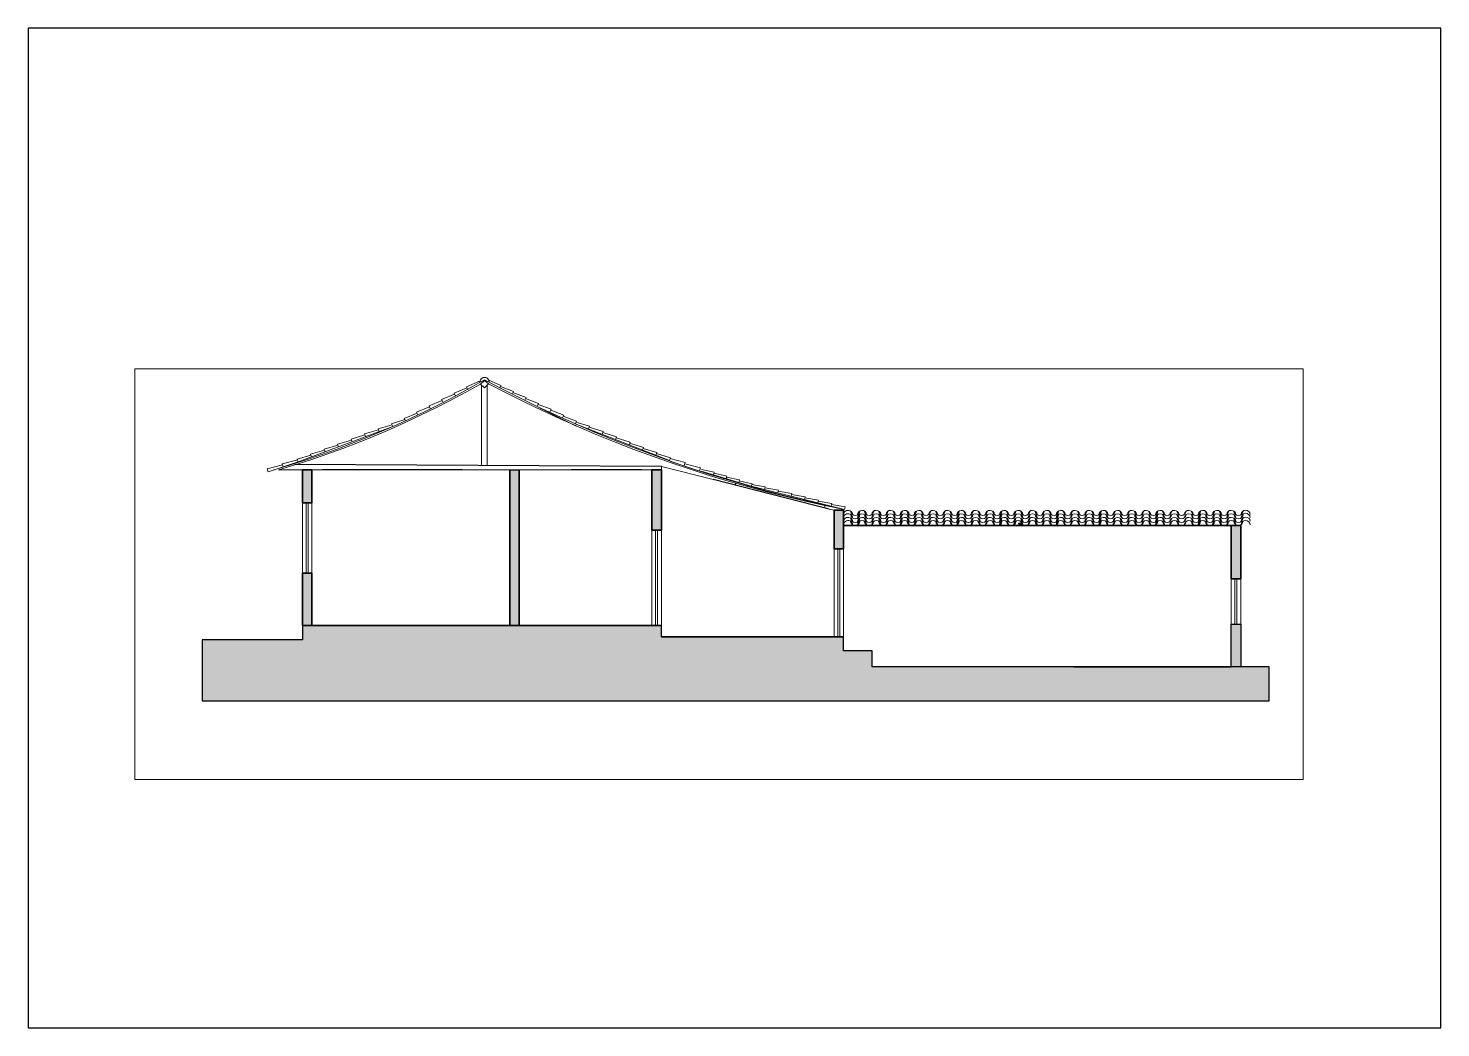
# Paper-space layout 'Layout1' of a CAD drawing. Header units: millimetres. Extents: x 21 to 318, y 103 to 313.
# The model-space entities are those that its viewports show. They can reach past a viewport. Long polylines and large blocks are cut down to what shows.
import ezdxf

# ---------------------------------------------------------------- set-up
doc = ezdxf.new("R2010")
doc.units = ezdxf.units.MM
for name, color, linetype, lineweight in [('A-ALV-___-___-EXI', 250, 'Continuous', 35), ('A-BAS-___-___-EXI', 250, 'Continuous', 25), ('A-COB-___-___-EXI', 250, 'Continuous', 25), ('A-JAN-___-___-EXI', 250, 'Continuous', 25), ('A-POR-___-___-EXI', 250, 'Continuous', 25)]:
    doc.layers.add(name, color=color, linetype=linetype, lineweight=lineweight)

# ---------------------------------------------------------------- blocks, each defined once
blk = doc.blocks.new('A4 HORIZONTAL - A4-22915808-Não nomeada')
at = {"layer": 'A-BAS-___-___-EXI'}
for p, q in [((317.79, 313), (20.79, 313)), ((20.79, 313), (20.79, 103)), ((317.79, 103), (317.79, 313)), ((20.79, 103), (317.79, 103))]:
    blk.add_line(p, q, dxfattribs=at)

msp = doc.modelspace()

# ---------------------------------------------------------------- hatches: boundary and pattern name
at = {"layer": 'A-ALV-___-___-EXI'}
h = msp.add_hatch(color=11, dxfattribs=at)
h.paths.add_polyline_path([(-61576, -4311), (-61576, -3411), (-61776, -3411), (-61776, -4311)])
h.paths.add_polyline_path([(-81306, -3441), (-81106, -3441), (-81106, -2341), (-81306, -2341)])
h.paths.add_polyline_path([(-76746, -3441), (-76746, -171), (-76946, -171), (-76946, -3441)])
h.paths.add_polyline_path([(-61776, -2461), (-61576, -2461), (-61576, -1341), (-61776, -1341)])
h.paths.add_polyline_path([(-69926, -1831), (-69926, -1020), (-70126, -1020), (-70126, -1831)])
h.paths.add_polyline_path([(-73956, -1441), (-73756, -1441), (-73756, -171), (-73956, -171)])
h.paths.add_polyline_path([(-81106, -861), (-81106, -171), (-81306, -171), (-81306, -861)])
at = {"layer": 'A-BAS-___-___-EXI', "true_color": 0xcb9898}
msp.add_hatch(color=253, dxfattribs=at).paths.add_polyline_path([(-83411, -5022), (-60976, -5022), (-60976, -4311), (-69326, -4311), (-69326, -3971), (-69926, -3971), (-69926, -3680), (-73756, -3680), (-73756, -3441), (-81306, -3441), (-81306, -3741), (-83411, -3741)])

# ---------------------------------------------------------------- linework, layer by layer
at = {"layer": 'A-ALV-___-___-EXI'}
for p, q in [((-76946, -3441), (-76946, -171)), ((-76746, -171), (-76746, -3441)), ((-81306, -3441), (-81306, -2341)), ((-81306, -2341), (-81106, -2341)), ((-81106, -2341), (-81106, -3441)), ((-81106, -3441), (-81306, -3441)), ((-76746, -3441), (-76946, -3441))]:
    msp.add_line(p, q, dxfattribs=at)
for points in [[(-81106, -861), (-81106, -171), (-81306, -171), (-81306, -861)], [(-73756, -1441), (-73756, -171), (-73956, -171), (-73956, -1441)], [(-69926, -1831), (-69926, -1020), (-70126, -1020), (-70126, -1831)]]:
    msp.add_lwpolyline(points, close=True, dxfattribs=at)
msp.add_lwpolyline([(-61776, -1341), (-61576, -1341), (-61576, -2461), (-61776, -2461), (-61776, -1341), (-69926, -1341)], dxfattribs=at)
at = {"layer": 'A-BAS-___-___-EXI'}
for p, q in [((-73756, -3441), (-81306, -3441)), ((-81306, -3441), (-81306, -3741)), ((-81106, -3441), (-80881, -3441)), ((-80881, -3441), (-77938, -3441)), ((-77938, -3441), (-76946, -3441)), ((-76746, -3441), (-75654, -3441)), ((-75654, -3441), (-74169, -3441)), ((-74169, -3441), (-73756, -3441)), ((-82196, -3741), (-83411, -3741)), ((-83411, -3741), (-83411, -5022)), ((-81356, -3741), (-82196, -3741)), ((-81306, -3741), (-81356, -3741)), ((-66400, -4311), (-69326, -4311)), ((-60976, -4311), (-61576, -4311)), ((-60976, -5022), (-60976, -4311)), ((-83411, -5022), (-60976, -5022))]:
    msp.add_line(p, q, dxfattribs=at)
for points in [[(-73756, -3680), (-72666, -3680), (-70226, -3680), (-69926, -3680), (-73756, -3680), (-73756, -3441)], [(-65083, -4311), (-61776, -4311), (-61776, -3411), (-61576, -3411), (-61576, -4311), (-61776, -4311), (-69326, -4311), (-69326, -3971), (-69926, -3971), (-69926, -3680)]]:
    msp.add_lwpolyline(points, dxfattribs=at)
at = {"layer": 'A-COB-___-___-EXI', "color": 18, "lineweight": 9}
for p, q in [((-77536, -79), (-77536, 1610)), ((-77417, -79), (-77417, 1609)), ((-77123, 1536), (-75547, 748)), ((-73556, 2), (-72926, -204)), ((-81406, -171), (-81535, -171)), ((-81106, -171), (-80881, -171)), ((-81006, -171), (-80881, -171)), ((-77938, -171), (-76946, -171)), ((-76746, -171), (-75654, -171)), ((-74169, -171), (-73956, -171)), ((-73756, -101), (-72666, -377)), ((-72199, -461), (-72199, -495)), ((-70318, -920), (-70318, -971)), ((-70226, -995), (-70126, -1020)), ((-69926, -998), (-69926, -1020)), ((-61776, -1341), (-69926, -1341)), ((-65951, -1341), (-66296, -1341)), ((-66196, -1241), (-66196, -1344))]:
    msp.add_line(p, q, dxfattribs=at)
at = {"layer": 'A-COB-___-___-EXI'}
for p, q in [((-73756, -101), (-81468, -61)), ((-77938, -171), (-80881, -171)), ((-76946, -171), (-76746, -171)), ((-74169, -171), (-75654, -171)), ((-70226, -995), (-72666, -377))]:
    msp.add_line(p, q, dxfattribs=at)
at = {"layer": 'A-COB-___-___-EXI', "color": 18, "lineweight": 9, "flags": 128}
for points in [[(-81906, -171), (-81576, -72), (-81247, 32), (-80920, 144), (-80597, 259), (-80273, 382), (-79952, 509), (-79635, 640), (-79319, 778), (-79004, 923), (-78693, 1071), (-78385, 1226), (-78079, 1385), (-77776, 1550), (-77476, 1720), (-77100, 1523), (-76720, 1332), (-76338, 1148), (-75952, 969), (-75565, 796), (-75174, 629), (-74782, 467), (-74387, 312), (-73988, 163), (-73588, 18), (-73187, -120), (-72783, -252), (-72379, -377), (-71971, -496), (-71561, -611), (-71150, -717), (-70737, -818), (-70325, -914), (-69909, -1003), (-69894, -947), (-70180, -898)], [(-77560, 1632), (-77871, 1459), (-78184, 1293), (-78501, 1131), (-78820, 975), (-79142, 824), (-79468, 680), (-79795, 540), (-80125, 407), (-80457, 280), (-80792, 158), (-81128, 42), (-81466, -68), (-81808, -171), (-81306, -171)], [(-78090, 1388), (-78117, 1440), (-77846, 1553)], [(-77828, 1520), (-77855, 1574), (-77566, 1702)], [(-77390, 1636), (-77473, 1550), (-77560, 1632), (-77476, 1709), (-77390, 1636), (-77017, 1444), (-76642, 1256), (-76265, 1075), (-75884, 901), (-75501, 731), (-75115, 567), (-74726, 410), (-74336, 258), (-73944, 113), (-73549, -26), (-73150, -160), (-72752, -287), (-72350, -407), (-71947, -522), (-71542, -631), (-71136, -733), (-70728, -830), (-70320, -918), (-69909, -1003), (-71866, -517)], [(-77153, 1550), (-77130, 1604), (-77387, 1710)], [(-76893, 1420), (-76868, 1474), (-77141, 1577)], [(-78615, 1121), (-78641, 1174), (-78369, 1288)], [(-78354, 1255), (-78379, 1307), (-78108, 1420)], [(-76628, 1296), (-76603, 1348), (-76877, 1453)], [(-76363, 1172), (-76339, 1225), (-76612, 1329)], [(-76099, 1047), (-76074, 1101), (-76349, 1205)], [(-79139, 856), (-79166, 909), (-78893, 1021)], [(-78877, 988), (-78903, 1040), (-78631, 1155)], [(-75834, 923), (-75811, 977), (-76084, 1080)], [(-73856, 169), (-73564, 80), (-73587, 23), (-75571, 799), (-75545, 851), (-75820, 956)], [(-81125, 137), (-81417, 51), (-81397, -6), (-79406, 740), (-79430, 793), (-79154, 890)], [(-79976, 528), (-79997, 583), (-79704, 669)], [(-79692, 634), (-79712, 690), (-79420, 775)], [(-75287, 688), (-75265, 745), (-75557, 834)], [(-75004, 577), (-74982, 634), (-75274, 723)], [(-74720, 467), (-74698, 523), (-74990, 613)], [(-80828, 207), (-80849, 264), (-80557, 350)], [(-80544, 313), (-80565, 370), (-80273, 456)], [(-80260, 421), (-80281, 477), (-79989, 563)], [(-74437, 356), (-74415, 412), (-74707, 502)], [(-74153, 245), (-74131, 302), (-74423, 391)], [(-81708, -107), (-81728, -44), (-81400, 39)], [(-81112, 101), (-81133, 158), (-80841, 244)], [(-73871, 134), (-73849, 191), (-74141, 280)], [(-73277, -83), (-73255, -20), (-73582, 66)], [(-81397, -6), (-82028, -212), (-82049, -149), (-81720, -68)], [(-73756, -171), (-73756, -101), (-81468, -61)], [(-72958, -195), (-72936, -130), (-73263, -44)], [(-72923, -196), (-71866, -517), (-71848, -463), (-72120, -403)], [(-72660, -276), (-72644, -222), (-72915, -161)], [(-72395, -355), (-72379, -303), (-72650, -242)], [(-72131, -436), (-72114, -384), (-72385, -323)], [(-71587, -585), (-71572, -530), (-71856, -482)], [(-71306, -655), (-71293, -599), (-71577, -550)], [(-71026, -725), (-71013, -669), (-71298, -620)], [(-70747, -795), (-70733, -737), (-71018, -690)], [(-70467, -863), (-70453, -807), (-70739, -760)], [(-70188, -933), (-70174, -877), (-70459, -828)], [(-66191, -1344), (-66250, -1296), (-66240, -1285), (-66181, -1344)], [(-66191, -1344), (-66250, -1296), (-66202, -1344)]]:
    msp.add_lwpolyline(points, dxfattribs=at)
at = {"layer": 'A-COB-___-___-EXI', "color": 18, "lineweight": 9}
for points in [[(-77526, 1758), (-77556, 1739), (-77574, 1704), (-77571, 1668)], [(-77426, 1759), (-77456, 1777), (-77495, 1777), (-77526, 1758)], [(-77379, 1670), (-77377, 1706), (-77395, 1740), (-77426, 1759)], [(-69886, -1039), (-69913, -1057), (-69928, -1087), (-69928, -1119)], [(-69886, -1110), (-69913, -1128), (-69928, -1158), (-69928, -1190)], [(-69886, -1186), (-69913, -1204), (-69928, -1234), (-69928, -1266)], [(-69790, -1031), (-69821, -1016), (-69858, -1019), (-69886, -1039)], [(-69790, -1103), (-69821, -1088), (-69858, -1090), (-69886, -1110)], [(-69790, -1179), (-69821, -1164), (-69858, -1167), (-69886, -1186)], [(-69736, -1111), (-69738, -1077), (-69759, -1046), (-69790, -1031)], [(-69736, -1182), (-69738, -1148), (-69759, -1118), (-69790, -1103)], [(-69736, -1259), (-69738, -1224), (-69759, -1194), (-69790, -1179)], [(-69777, -1040), (-69773, -1092), (-69730, -1131), (-69678, -1130)], [(-69777, -1112), (-69773, -1163), (-69730, -1202), (-69678, -1201)], [(-69777, -1186), (-69773, -1238), (-69730, -1277), (-69678, -1276)], [(-69678, -1130), (-69627, -1128), (-69586, -1086), (-69585, -1035)], [(-69678, -1201), (-69627, -1199), (-69586, -1158), (-69585, -1106)], [(-69678, -1276), (-69627, -1274), (-69586, -1232), (-69585, -1181)], [(-69542, -1022), (-69594, -1023), (-69635, -1065), (-69636, -1116)], [(-69542, -1093), (-69594, -1095), (-69635, -1136), (-69636, -1188)], [(-69542, -1169), (-69594, -1171), (-69635, -1213), (-69636, -1264)], [(-69444, -1111), (-69447, -1060), (-69491, -1020), (-69542, -1022)], [(-69444, -1182), (-69447, -1131), (-69491, -1092), (-69542, -1093)], [(-69444, -1259), (-69447, -1207), (-69491, -1168), (-69542, -1169)], [(-69485, -1040), (-69481, -1090), (-69440, -1129), (-69389, -1130)], [(-69485, -1112), (-69481, -1162), (-69440, -1201), (-69389, -1201)], [(-69485, -1186), (-69481, -1236), (-69440, -1275), (-69389, -1276)], [(-69389, -1130), (-69339, -1130), (-69297, -1091), (-69293, -1041)], [(-69389, -1201), (-69339, -1201), (-69297, -1163), (-69293, -1112)], [(-69389, -1276), (-69339, -1276), (-69297, -1237), (-69293, -1187)], [(-69238, -1022), (-69288, -1021), (-69330, -1060), (-69334, -1110)], [(-69238, -1093), (-69288, -1093), (-69330, -1131), (-69334, -1182)], [(-69238, -1169), (-69288, -1169), (-69330, -1208), (-69334, -1258)], [(-69142, -1111), (-69146, -1061), (-69187, -1022), (-69238, -1022)], [(-69142, -1182), (-69146, -1132), (-69187, -1093), (-69238, -1093)], [(-69142, -1259), (-69146, -1208), (-69187, -1169), (-69238, -1169)], [(-69185, -1040), (-69181, -1090), (-69140, -1129), (-69090, -1130)], [(-69185, -1112), (-69181, -1162), (-69140, -1201), (-69090, -1201)], [(-69185, -1186), (-69181, -1236), (-69140, -1275), (-69090, -1276)], [(-69090, -1130), (-69040, -1130), (-68997, -1092), (-68993, -1042)], [(-69090, -1201), (-69040, -1201), (-68997, -1163), (-68993, -1113)], [(-69090, -1276), (-69040, -1276), (-68997, -1238), (-68993, -1188)], [(-68935, -1022), (-68986, -1021), (-69028, -1059), (-69032, -1109)], [(-68935, -1093), (-68986, -1093), (-69028, -1131), (-69032, -1181)], [(-68935, -1169), (-68986, -1169), (-69028, -1207), (-69032, -1257)], [(-68841, -1111), (-68844, -1061), (-68885, -1022), (-68935, -1022)], [(-68841, -1182), (-68844, -1132), (-68885, -1094), (-68935, -1093)], [(-68841, -1259), (-68844, -1209), (-68885, -1170), (-68935, -1169)], [(-68881, -1040), (-68878, -1091), (-68835, -1131), (-68784, -1130)], [(-68881, -1112), (-68878, -1163), (-68835, -1202), (-68784, -1201)], [(-68881, -1186), (-68878, -1237), (-68835, -1277), (-68784, -1276)], [(-68784, -1130), (-68732, -1128), (-68691, -1087), (-68690, -1036)], [(-68784, -1201), (-68732, -1200), (-68691, -1159), (-68690, -1108)], [(-68784, -1276), (-68732, -1275), (-68691, -1234), (-68690, -1182)], [(-68643, -1022), (-68694, -1023), (-68736, -1064), (-68737, -1115)], [(-68643, -1093), (-68694, -1094), (-68736, -1135), (-68737, -1186)], [(-68643, -1169), (-68694, -1170), (-68736, -1211), (-68737, -1262)], [(-68545, -1111), (-68549, -1060), (-68592, -1021), (-68643, -1022)], [(-68545, -1182), (-68549, -1131), (-68592, -1092), (-68643, -1093)], [(-68545, -1259), (-68549, -1208), (-68592, -1168), (-68643, -1169)], [(-68588, -1040), (-68584, -1091), (-68542, -1130), (-68491, -1130)], [(-68588, -1112), (-68584, -1162), (-68542, -1201), (-68491, -1201)], [(-68588, -1186), (-68584, -1237), (-68542, -1276), (-68491, -1276)], [(-68491, -1130), (-68440, -1129), (-68399, -1089), (-68396, -1038)], [(-68491, -1201), (-68440, -1201), (-68399, -1161), (-68396, -1110)], [(-68491, -1276), (-68440, -1275), (-68399, -1235), (-68396, -1184)], [(-68345, -1022), (-68396, -1022), (-68438, -1062), (-68440, -1113)], [(-68345, -1093), (-68396, -1094), (-68438, -1133), (-68440, -1184)], [(-68345, -1169), (-68396, -1170), (-68438, -1210), (-68440, -1260)], [(-68248, -1111), (-68252, -1060), (-68294, -1021), (-68345, -1022)], [(-68248, -1182), (-68252, -1132), (-68294, -1093), (-68345, -1093)], [(-68248, -1259), (-68252, -1208), (-68294, -1169), (-68345, -1169)], [(-68289, -1040), (-68286, -1090), (-68245, -1129), (-68194, -1130)], [(-68289, -1112), (-68286, -1162), (-68245, -1201), (-68194, -1201)], [(-68289, -1186), (-68286, -1236), (-68245, -1275), (-68194, -1276)], [(-68194, -1130), (-68144, -1130), (-68102, -1092), (-68098, -1042)], [(-68194, -1201), (-68144, -1201), (-68102, -1163), (-68098, -1113)], [(-68194, -1276), (-68144, -1276), (-68102, -1238), (-68098, -1188)], [(-68042, -1022), (-68092, -1021), (-68134, -1059), (-68138, -1109)], [(-68042, -1093), (-68092, -1093), (-68134, -1131), (-68138, -1181)], [(-68042, -1169), (-68092, -1169), (-68134, -1207), (-68138, -1257)], [(-67947, -1111), (-67950, -1061), (-67992, -1022), (-68042, -1022)], [(-67947, -1182), (-67950, -1132), (-67992, -1094), (-68042, -1093)], [(-67947, -1259), (-67950, -1209), (-67992, -1170), (-68042, -1169)], [(-67988, -1040), (-67984, -1090), (-67943, -1129), (-67892, -1130)], [(-67988, -1112), (-67984, -1162), (-67943, -1201), (-67892, -1201)], [(-67988, -1186), (-67984, -1236), (-67943, -1275), (-67892, -1276)], [(-67892, -1130), (-67842, -1130), (-67800, -1091), (-67796, -1041)], [(-67892, -1201), (-67842, -1201), (-67800, -1163), (-67796, -1112)], [(-67892, -1276), (-67842, -1276), (-67800, -1237), (-67796, -1187)], [(-67741, -1022), (-67791, -1021), (-67833, -1060), (-67837, -1110)], [(-67741, -1093), (-67791, -1093), (-67833, -1131), (-67837, -1182)], [(-67741, -1169), (-67791, -1169), (-67833, -1208), (-67837, -1258)], [(-67645, -1111), (-67649, -1061), (-67690, -1022), (-67741, -1022)], [(-67645, -1182), (-67649, -1132), (-67690, -1093), (-67741, -1093)], [(-67645, -1259), (-67649, -1208), (-67690, -1169), (-67741, -1169)], [(-67686, -1040), (-67683, -1092), (-67639, -1131), (-67588, -1130)], [(-67686, -1112), (-67683, -1163), (-67639, -1202), (-67588, -1201)], [(-67686, -1186), (-67683, -1238), (-67639, -1277), (-67588, -1276)], [(-67588, -1130), (-67536, -1128), (-67495, -1086), (-67494, -1035)], [(-67588, -1201), (-67536, -1199), (-67495, -1158), (-67494, -1106)], [(-67588, -1276), (-67536, -1274), (-67495, -1232), (-67494, -1181)], [(-67452, -1022), (-67503, -1023), (-67544, -1065), (-67545, -1116)], [(-67452, -1093), (-67503, -1095), (-67544, -1136), (-67545, -1188)], [(-67452, -1169), (-67503, -1171), (-67544, -1213), (-67545, -1264)], [(-67353, -1111), (-67357, -1060), (-67400, -1020), (-67452, -1022)], [(-67353, -1182), (-67357, -1131), (-67400, -1092), (-67452, -1093)], [(-67353, -1259), (-67357, -1207), (-67400, -1168), (-67452, -1169)], [(-67396, -1040), (-67392, -1090), (-67351, -1129), (-67300, -1130)], [(-67396, -1112), (-67392, -1162), (-67351, -1201), (-67300, -1201)], [(-67396, -1186), (-67392, -1236), (-67351, -1275), (-67300, -1276)], [(-67300, -1130), (-67250, -1130), (-67208, -1091), (-67204, -1041)], [(-67300, -1201), (-67250, -1201), (-67208, -1163), (-67204, -1112)], [(-67300, -1276), (-67250, -1276), (-67208, -1237), (-67204, -1187)], [(-67149, -1022), (-67199, -1021), (-67241, -1060), (-67245, -1110)], [(-67149, -1093), (-67199, -1093), (-67241, -1131), (-67245, -1182)], [(-67149, -1169), (-67199, -1169), (-67241, -1208), (-67245, -1258)], [(-67053, -1111), (-67057, -1061), (-67098, -1022), (-67149, -1022)], [(-67053, -1182), (-67057, -1132), (-67098, -1093), (-67149, -1093)], [(-67053, -1259), (-67057, -1208), (-67098, -1169), (-67149, -1169)], [(-67094, -1040), (-67091, -1090), (-67049, -1129), (-66999, -1130)], [(-67094, -1112), (-67091, -1162), (-67049, -1201), (-66999, -1201)], [(-67094, -1186), (-67091, -1236), (-67049, -1275), (-66999, -1276)], [(-66999, -1130), (-66949, -1130), (-66907, -1092), (-66903, -1042)], [(-66999, -1201), (-66949, -1201), (-66907, -1163), (-66903, -1113)], [(-66999, -1276), (-66949, -1276), (-66907, -1238), (-66903, -1188)], [(-66845, -1022), (-66895, -1021), (-66937, -1059), (-66941, -1109)], [(-66845, -1093), (-66895, -1093), (-66937, -1131), (-66941, -1181)], [(-66845, -1169), (-66895, -1169), (-66937, -1207), (-66941, -1257)], [(-66750, -1111), (-66753, -1061), (-66795, -1022), (-66845, -1022)], [(-66750, -1182), (-66753, -1132), (-66795, -1094), (-66845, -1093)], [(-66750, -1259), (-66753, -1209), (-66795, -1170), (-66845, -1169)], [(-66792, -1040), (-66789, -1091), (-66746, -1131), (-66695, -1130)], [(-66792, -1112), (-66789, -1163), (-66746, -1202), (-66695, -1201)], [(-66792, -1186), (-66789, -1237), (-66746, -1277), (-66695, -1276)], [(-66695, -1130), (-66643, -1128), (-66602, -1087), (-66601, -1036)], [(-66695, -1201), (-66643, -1200), (-66602, -1159), (-66601, -1108)], [(-66695, -1276), (-66643, -1275), (-66602, -1234), (-66601, -1182)], [(-66554, -1022), (-66605, -1023), (-66647, -1064), (-66648, -1115)], [(-66554, -1093), (-66605, -1094), (-66647, -1135), (-66648, -1186)], [(-66554, -1169), (-66605, -1170), (-66647, -1211), (-66648, -1262)], [(-66456, -1111), (-66460, -1060), (-66503, -1021), (-66554, -1022)], [(-66456, -1182), (-66460, -1131), (-66503, -1092), (-66554, -1093)], [(-66456, -1259), (-66460, -1208), (-66503, -1168), (-66554, -1169)], [(-66497, -1040), (-66494, -1091), (-66451, -1130), (-66400, -1130)], [(-66497, -1112), (-66494, -1162), (-66451, -1201), (-66400, -1201)], [(-66497, -1186), (-66494, -1237), (-66451, -1276), (-66400, -1276)], [(-66400, -1130), (-66350, -1129), (-66308, -1089), (-66305, -1038)], [(-66400, -1201), (-66350, -1201), (-66308, -1161), (-66305, -1110)], [(-66400, -1276), (-66350, -1275), (-66308, -1235), (-66305, -1184)], [(-66255, -1022), (-66305, -1022), (-66347, -1062), (-66350, -1113)], [(-66255, -1093), (-66305, -1094), (-66347, -1133), (-66350, -1184)], [(-66255, -1169), (-66305, -1170), (-66347, -1210), (-66350, -1260)], [(-66158, -1111), (-66161, -1060), (-66204, -1021), (-66255, -1022)], [(-66158, -1182), (-66161, -1132), (-66204, -1093), (-66255, -1093)], [(-66158, -1259), (-66161, -1208), (-66204, -1169), (-66255, -1169)], [(-66200, -1040), (-66197, -1090), (-66156, -1129), (-66105, -1130)], [(-66200, -1112), (-66197, -1162), (-66156, -1201), (-66105, -1201)], [(-66200, -1186), (-66197, -1236), (-66156, -1275), (-66105, -1276)], [(-66105, -1130), (-66055, -1130), (-66013, -1092), (-66009, -1042)], [(-66105, -1201), (-66055, -1201), (-66013, -1163), (-66009, -1113)], [(-66105, -1276), (-66055, -1276), (-66013, -1238), (-66009, -1188)], [(-65951, -1022), (-66001, -1021), (-66043, -1059), (-66048, -1109)], [(-65951, -1093), (-66001, -1093), (-66043, -1131), (-66048, -1181)], [(-65951, -1169), (-66001, -1169), (-66043, -1207), (-66048, -1257)], [(-65856, -1111), (-65860, -1061), (-65901, -1022), (-65951, -1022)], [(-65856, -1182), (-65860, -1132), (-65901, -1094), (-65951, -1093)], [(-65856, -1259), (-65860, -1209), (-65901, -1170), (-65951, -1169)], [(-65897, -1040), (-65894, -1091), (-65852, -1130), (-65801, -1130)], [(-65897, -1112), (-65894, -1162), (-65852, -1201), (-65801, -1201)], [(-65897, -1186), (-65894, -1237), (-65852, -1276), (-65801, -1276)], [(-65801, -1130), (-65751, -1129), (-65709, -1090), (-65705, -1040)], [(-65801, -1201), (-65751, -1201), (-65709, -1162), (-65705, -1111)], [(-65801, -1276), (-65751, -1275), (-65709, -1236), (-65705, -1186)], [(-65652, -1022), (-65703, -1022), (-65745, -1061), (-65748, -1111)], [(-65652, -1093), (-65703, -1093), (-65745, -1132), (-65748, -1183)], [(-65652, -1169), (-65703, -1169), (-65745, -1209), (-65748, -1259)], [(-65556, -1111), (-65560, -1061), (-65602, -1021), (-65652, -1022)], [(-65556, -1182), (-65560, -1132), (-65602, -1093), (-65652, -1093)], [(-65556, -1259), (-65560, -1208), (-65602, -1169), (-65652, -1169)], [(-65599, -1040), (-65595, -1092), (-65552, -1131), (-65500, -1130)], [(-65599, -1112), (-65595, -1163), (-65552, -1202), (-65500, -1201)], [(-65599, -1186), (-65595, -1238), (-65552, -1277), (-65500, -1276)], [(-65500, -1130), (-65449, -1128), (-65408, -1086), (-65407, -1035)], [(-65500, -1201), (-65449, -1199), (-65408, -1158), (-65407, -1106)], [(-65500, -1276), (-65449, -1274), (-65408, -1232), (-65407, -1181)], [(-65364, -1022), (-65416, -1023), (-65457, -1065), (-65458, -1116)], [(-65364, -1093), (-65416, -1095), (-65457, -1136), (-65458, -1188)], [(-65364, -1169), (-65416, -1171), (-65457, -1213), (-65458, -1264)], [(-65266, -1111), (-65269, -1060), (-65313, -1020), (-65364, -1022)], [(-65266, -1182), (-65269, -1131), (-65313, -1092), (-65364, -1093)], [(-65266, -1259), (-65269, -1207), (-65313, -1168), (-65364, -1169)], [(-65307, -1040), (-65303, -1090), (-65262, -1129), (-65211, -1130)], [(-65307, -1112), (-65303, -1162), (-65262, -1201), (-65211, -1201)], [(-65307, -1186), (-65303, -1236), (-65262, -1275), (-65211, -1276)], [(-65211, -1130), (-65161, -1130), (-65119, -1091), (-65115, -1041)], [(-65211, -1201), (-65161, -1201), (-65119, -1163), (-65115, -1112)], [(-65211, -1276), (-65161, -1276), (-65119, -1237), (-65115, -1187)], [(-65060, -1022), (-65110, -1021), (-65152, -1060), (-65156, -1110)], [(-65060, -1093), (-65110, -1093), (-65152, -1131), (-65156, -1182)], [(-65060, -1169), (-65110, -1169), (-65152, -1208), (-65156, -1258)], [(-64964, -1111), (-64968, -1061), (-65009, -1022), (-65060, -1022)], [(-64964, -1182), (-64968, -1132), (-65009, -1093), (-65060, -1093)], [(-64964, -1259), (-64968, -1208), (-65009, -1169), (-65060, -1169)], [(-65005, -1040), (-65002, -1090), (-64960, -1129), (-64910, -1130)], [(-65005, -1112), (-65002, -1162), (-64960, -1201), (-64910, -1201)], [(-65005, -1186), (-65002, -1236), (-64960, -1275), (-64910, -1276)], [(-64910, -1130), (-64860, -1130), (-64818, -1092), (-64814, -1042)], [(-64910, -1201), (-64860, -1201), (-64818, -1163), (-64814, -1113)], [(-64910, -1276), (-64860, -1276), (-64818, -1238), (-64814, -1188)], [(-64757, -1022), (-64808, -1021), (-64850, -1059), (-64854, -1109)], [(-64757, -1093), (-64808, -1093), (-64850, -1131), (-64854, -1181)], [(-64757, -1169), (-64808, -1169), (-64850, -1207), (-64854, -1257)], [(-64663, -1111), (-64666, -1061), (-64707, -1022), (-64757, -1022)], [(-64663, -1182), (-64666, -1132), (-64707, -1094), (-64757, -1093)], [(-64663, -1259), (-64666, -1209), (-64707, -1170), (-64757, -1169)], [(-64703, -1040), (-64700, -1091), (-64657, -1131), (-64606, -1130)], [(-64703, -1112), (-64700, -1163), (-64657, -1202), (-64606, -1201)], [(-64703, -1186), (-64700, -1237), (-64657, -1277), (-64606, -1276)], [(-64606, -1130), (-64554, -1128), (-64513, -1087), (-64512, -1036)], [(-64606, -1201), (-64554, -1200), (-64513, -1159), (-64512, -1108)], [(-64606, -1276), (-64554, -1275), (-64513, -1234), (-64512, -1182)], [(-64465, -1022), (-64516, -1023), (-64558, -1064), (-64559, -1115)], [(-64465, -1093), (-64516, -1094), (-64558, -1135), (-64559, -1186)], [(-64465, -1169), (-64516, -1170), (-64558, -1211), (-64559, -1262)], [(-64367, -1111), (-64371, -1060), (-64414, -1021), (-64465, -1022)], [(-64367, -1182), (-64371, -1131), (-64414, -1092), (-64465, -1093)], [(-64367, -1259), (-64371, -1208), (-64414, -1168), (-64465, -1169)], [(-64410, -1040), (-64406, -1091), (-64364, -1130), (-64313, -1130)], [(-64410, -1112), (-64406, -1162), (-64364, -1201), (-64313, -1201)], [(-64410, -1186), (-64406, -1237), (-64364, -1276), (-64313, -1276)], [(-64313, -1130), (-64262, -1129), (-64221, -1089), (-64218, -1038)], [(-64313, -1201), (-64262, -1201), (-64221, -1161), (-64218, -1110)], [(-64313, -1276), (-64262, -1275), (-64221, -1235), (-64218, -1184)], [(-64167, -1022), (-64218, -1022), (-64260, -1062), (-64262, -1113)], [(-64167, -1093), (-64218, -1094), (-64260, -1133), (-64262, -1184)], [(-64167, -1169), (-64218, -1170), (-64260, -1210), (-64262, -1260)], [(-64070, -1111), (-64074, -1060), (-64116, -1021), (-64167, -1022)], [(-64070, -1182), (-64074, -1132), (-64116, -1093), (-64167, -1093)], [(-64070, -1259), (-64074, -1208), (-64116, -1169), (-64167, -1169)], [(-64111, -1040), (-64108, -1090), (-64067, -1129), (-64016, -1130)], [(-64111, -1112), (-64108, -1162), (-64067, -1201), (-64016, -1201)], [(-64111, -1186), (-64108, -1236), (-64067, -1275), (-64016, -1276)], [(-64016, -1130), (-63966, -1130), (-63924, -1092), (-63920, -1042)], [(-64016, -1201), (-63966, -1201), (-63924, -1163), (-63920, -1113)], [(-64016, -1276), (-63966, -1276), (-63924, -1238), (-63920, -1188)], [(-63862, -1022), (-63912, -1021), (-63954, -1059), (-63959, -1109)], [(-63862, -1093), (-63912, -1093), (-63954, -1131), (-63959, -1181)], [(-63862, -1169), (-63912, -1169), (-63954, -1207), (-63959, -1257)], [(-63767, -1111), (-63771, -1061), (-63812, -1022), (-63862, -1022)], [(-63767, -1182), (-63771, -1132), (-63812, -1094), (-63862, -1093)], [(-63767, -1259), (-63771, -1209), (-63812, -1170), (-63862, -1169)], [(-63810, -1040), (-63806, -1090), (-63765, -1129), (-63714, -1130)], [(-63810, -1112), (-63806, -1162), (-63765, -1201), (-63714, -1201)], [(-63810, -1186), (-63806, -1236), (-63765, -1275), (-63714, -1276)], [(-63714, -1130), (-63664, -1130), (-63622, -1091), (-63618, -1041)], [(-63714, -1201), (-63664, -1201), (-63622, -1163), (-63618, -1112)], [(-63714, -1276), (-63664, -1276), (-63622, -1237), (-63618, -1187)], [(-63563, -1022), (-63613, -1021), (-63655, -1060), (-63659, -1110)], [(-63563, -1093), (-63613, -1093), (-63655, -1131), (-63659, -1182)], [(-63563, -1169), (-63613, -1169), (-63655, -1208), (-63659, -1258)], [(-63467, -1111), (-63471, -1061), (-63512, -1022), (-63563, -1022)], [(-63467, -1182), (-63471, -1132), (-63512, -1093), (-63563, -1093)], [(-63467, -1259), (-63471, -1208), (-63512, -1169), (-63563, -1169)], [(-63508, -1040), (-63505, -1092), (-63461, -1131), (-63410, -1130)], [(-63508, -1112), (-63505, -1163), (-63461, -1202), (-63410, -1201)], [(-63508, -1186), (-63505, -1238), (-63461, -1277), (-63410, -1276)], [(-63410, -1130), (-63358, -1128), (-63317, -1086), (-63316, -1035)], [(-63410, -1201), (-63358, -1199), (-63317, -1158), (-63316, -1106)], [(-63410, -1276), (-63358, -1274), (-63317, -1232), (-63316, -1181)], [(-63274, -1022), (-63325, -1023), (-63366, -1065), (-63367, -1116)], [(-63274, -1093), (-63325, -1095), (-63366, -1136), (-63367, -1188)], [(-63274, -1169), (-63325, -1171), (-63366, -1213), (-63367, -1264)], [(-63175, -1111), (-63179, -1060), (-63222, -1020), (-63274, -1022)], [(-63175, -1182), (-63179, -1131), (-63222, -1092), (-63274, -1093)], [(-63175, -1259), (-63179, -1207), (-63222, -1168), (-63274, -1169)], [(-63218, -1040), (-63214, -1090), (-63173, -1129), (-63122, -1130)], [(-63218, -1112), (-63214, -1162), (-63173, -1201), (-63122, -1201)], [(-63218, -1186), (-63214, -1236), (-63173, -1275), (-63122, -1276)], [(-63122, -1130), (-63072, -1130), (-63030, -1091), (-63026, -1041)], [(-63122, -1201), (-63072, -1201), (-63030, -1163), (-63026, -1112)], [(-63122, -1276), (-63072, -1276), (-63030, -1237), (-63026, -1187)], [(-62969, -1022), (-63019, -1021), (-63061, -1060), (-63065, -1110)], [(-62969, -1093), (-63019, -1093), (-63061, -1131), (-63065, -1182)], [(-62969, -1169), (-63019, -1169), (-63061, -1208), (-63065, -1258)], [(-62874, -1111), (-62877, -1061), (-62919, -1022), (-62969, -1022)], [(-62874, -1182), (-62877, -1132), (-62919, -1093), (-62969, -1093)], [(-62874, -1259), (-62877, -1208), (-62919, -1169), (-62969, -1169)], [(-62916, -1040), (-62913, -1090), (-62871, -1129), (-62821, -1130)], [(-62916, -1112), (-62913, -1162), (-62871, -1201), (-62821, -1201)], [(-62916, -1186), (-62913, -1236), (-62871, -1275), (-62821, -1276)], [(-62821, -1130), (-62771, -1130), (-62729, -1092), (-62725, -1042)], [(-62821, -1201), (-62771, -1201), (-62729, -1163), (-62725, -1113)], [(-62821, -1276), (-62771, -1276), (-62729, -1238), (-62725, -1188)], [(-62667, -1022), (-62717, -1021), (-62759, -1059), (-62763, -1109)], [(-62667, -1093), (-62717, -1093), (-62759, -1131), (-62763, -1181)], [(-62667, -1169), (-62717, -1169), (-62759, -1207), (-62763, -1257)], [(-62572, -1111), (-62575, -1061), (-62617, -1022), (-62667, -1022)], [(-62572, -1182), (-62575, -1132), (-62617, -1094), (-62667, -1093)], [(-62572, -1259), (-62575, -1209), (-62617, -1170), (-62667, -1169)], [(-62613, -1040), (-62609, -1091), (-62566, -1131), (-62515, -1130)], [(-62613, -1112), (-62609, -1163), (-62566, -1202), (-62515, -1201)], [(-62613, -1186), (-62609, -1237), (-62566, -1277), (-62515, -1276)], [(-62515, -1130), (-62464, -1128), (-62422, -1087), (-62421, -1036)], [(-62515, -1201), (-62464, -1200), (-62422, -1159), (-62421, -1108)], [(-62515, -1276), (-62464, -1275), (-62422, -1234), (-62421, -1182)], [(-62376, -1022), (-62427, -1023), (-62469, -1064), (-62470, -1115)], [(-62376, -1093), (-62427, -1094), (-62469, -1135), (-62470, -1186)], [(-62376, -1169), (-62427, -1170), (-62469, -1211), (-62470, -1262)], [(-62278, -1111), (-62282, -1060), (-62325, -1021), (-62376, -1022)], [(-62278, -1182), (-62282, -1131), (-62325, -1092), (-62376, -1093)], [(-62278, -1259), (-62282, -1208), (-62325, -1168), (-62376, -1169)], [(-62319, -1040), (-62316, -1091), (-62273, -1130), (-62222, -1130)], [(-62319, -1112), (-62316, -1162), (-62273, -1201), (-62222, -1201)], [(-62319, -1186), (-62316, -1237), (-62273, -1276), (-62222, -1276)], [(-62222, -1130), (-62172, -1129), (-62130, -1089), (-62127, -1038)], [(-62222, -1201), (-62172, -1201), (-62130, -1161), (-62127, -1110)], [(-62222, -1276), (-62172, -1275), (-62130, -1235), (-62127, -1184)], [(-62077, -1022), (-62127, -1022), (-62169, -1062), (-62172, -1113)], [(-62077, -1093), (-62127, -1094), (-62169, -1133), (-62172, -1184)], [(-62077, -1169), (-62127, -1170), (-62169, -1210), (-62172, -1260)], [(-61980, -1111), (-61983, -1060), (-62026, -1021), (-62077, -1022)], [(-61980, -1182), (-61983, -1132), (-62026, -1093), (-62077, -1093)], [(-61980, -1259), (-61983, -1208), (-62026, -1169), (-62077, -1169)], [(-62022, -1040), (-62019, -1090), (-61978, -1129), (-61927, -1130)], [(-62022, -1112), (-62019, -1162), (-61978, -1201), (-61927, -1201)], [(-62022, -1186), (-62019, -1236), (-61978, -1275), (-61927, -1276)], [(-61927, -1130), (-61877, -1130), (-61835, -1092), (-61831, -1042)], [(-61927, -1201), (-61877, -1201), (-61835, -1163), (-61831, -1113)], [(-61927, -1276), (-61877, -1276), (-61835, -1238), (-61831, -1188)], [(-61773, -1022), (-61823, -1021), (-61865, -1059), (-61870, -1109)], [(-61773, -1093), (-61823, -1093), (-61865, -1131), (-61870, -1181)], [(-61773, -1169), (-61823, -1169), (-61865, -1207), (-61870, -1257)], [(-61678, -1111), (-61682, -1061), (-61723, -1022), (-61773, -1022)], [(-61678, -1182), (-61682, -1132), (-61723, -1094), (-61773, -1093)], [(-61678, -1259), (-61682, -1209), (-61723, -1170), (-61773, -1169)], [(-61719, -1040), (-61716, -1091), (-61673, -1130), (-61622, -1130)], [(-61719, -1112), (-61715, -1163), (-61671, -1203), (-61619, -1201)], [(-61719, -1186), (-61716, -1237), (-61673, -1277), (-61621, -1276)], [(-61622, -1130), (-61571, -1129), (-61530, -1089), (-61527, -1038)], [(-61621, -1276), (-61570, -1275), (-61529, -1233), (-61527, -1182)], [(-61619, -1201), (-61567, -1199), (-61527, -1156), (-61527, -1104)], [(-61476, -1084), (-61528, -1086), (-61569, -1129), (-61569, -1181)], [(-61474, -1163), (-61526, -1164), (-61567, -1205), (-61569, -1256)], [(-61474, -1018), (-61524, -1019), (-61566, -1059), (-61568, -1110)], [(-61377, -1173), (-61380, -1121), (-61425, -1081), (-61476, -1084)], [(-61377, -1108), (-61380, -1057), (-61423, -1018), (-61474, -1018)], [(-61377, -1252), (-61380, -1201), (-61423, -1162), (-61474, -1163)], [(-69886, -1253), (-69913, -1271), (-69928, -1301), (-69928, -1333)], [(-69790, -1245), (-69821, -1230), (-69858, -1233), (-69886, -1253)], [(-69736, -1325), (-69738, -1291), (-69759, -1260), (-69790, -1245)], [(-69777, -1254), (-69773, -1306), (-69730, -1345), (-69678, -1344)], [(-69678, -1344), (-69627, -1342), (-69586, -1301), (-69585, -1249)], [(-69542, -1236), (-69594, -1237), (-69635, -1279), (-69636, -1331)], [(-69444, -1325), (-69447, -1274), (-69491, -1234), (-69542, -1236)], [(-69485, -1254), (-69481, -1305), (-69440, -1344), (-69389, -1344)], [(-69389, -1344), (-69339, -1344), (-69297, -1305), (-69293, -1255)], [(-69238, -1236), (-69288, -1236), (-69330, -1274), (-69334, -1324)], [(-69142, -1325), (-69146, -1275), (-69187, -1236), (-69238, -1236)], [(-69185, -1254), (-69181, -1304), (-69140, -1343), (-69090, -1344)], [(-69090, -1344), (-69040, -1344), (-68997, -1306), (-68993, -1256)], [(-68935, -1236), (-68986, -1235), (-69028, -1274), (-69032, -1323)], [(-68841, -1325), (-68844, -1275), (-68885, -1236), (-68935, -1236)], [(-68881, -1254), (-68878, -1306), (-68835, -1345), (-68784, -1344)], [(-68784, -1344), (-68732, -1343), (-68691, -1302), (-68690, -1251)], [(-68643, -1236), (-68694, -1237), (-68736, -1278), (-68737, -1329)], [(-68545, -1325), (-68549, -1274), (-68592, -1235), (-68643, -1236)], [(-68588, -1254), (-68584, -1305), (-68542, -1344), (-68491, -1344)], [(-68491, -1344), (-68440, -1343), (-68399, -1303), (-68396, -1253)], [(-68345, -1236), (-68396, -1236), (-68438, -1276), (-68440, -1327)], [(-68248, -1325), (-68252, -1275), (-68294, -1235), (-68345, -1236)], [(-68289, -1254), (-68286, -1304), (-68245, -1343), (-68194, -1344)], [(-68194, -1344), (-68144, -1344), (-68102, -1306), (-68098, -1256)], [(-68042, -1236), (-68092, -1235), (-68134, -1274), (-68138, -1323)], [(-67947, -1325), (-67950, -1275), (-67992, -1236), (-68042, -1236)], [(-67988, -1254), (-67984, -1305), (-67943, -1344), (-67892, -1344)], [(-67892, -1344), (-67842, -1344), (-67800, -1305), (-67796, -1255)], [(-67741, -1236), (-67791, -1236), (-67833, -1274), (-67837, -1324)], [(-67645, -1325), (-67649, -1275), (-67690, -1236), (-67741, -1236)], [(-67686, -1254), (-67683, -1306), (-67639, -1345), (-67588, -1344)], [(-67588, -1344), (-67536, -1342), (-67495, -1301), (-67494, -1249)], [(-67452, -1236), (-67503, -1237), (-67544, -1279), (-67545, -1331)], [(-67353, -1325), (-67357, -1274), (-67400, -1234), (-67452, -1236)], [(-67396, -1254), (-67392, -1305), (-67351, -1344), (-67300, -1344)], [(-67300, -1344), (-67250, -1344), (-67208, -1305), (-67204, -1255)], [(-67149, -1236), (-67199, -1236), (-67241, -1274), (-67245, -1324)], [(-67053, -1325), (-67057, -1275), (-67098, -1236), (-67149, -1236)], [(-67094, -1254), (-67091, -1304), (-67049, -1343), (-66999, -1344)], [(-66999, -1344), (-66949, -1344), (-66907, -1306), (-66903, -1256)], [(-66845, -1236), (-66895, -1235), (-66937, -1274), (-66941, -1323)], [(-66750, -1325), (-66753, -1275), (-66795, -1236), (-66845, -1236)], [(-66792, -1254), (-66789, -1306), (-66746, -1345), (-66695, -1344)], [(-66695, -1344), (-66643, -1343), (-66602, -1302), (-66601, -1251)], [(-66554, -1236), (-66605, -1237), (-66647, -1278), (-66648, -1329)], [(-66456, -1325), (-66460, -1274), (-66503, -1235), (-66554, -1236)], [(-66497, -1254), (-66494, -1305), (-66451, -1344), (-66400, -1344)], [(-66400, -1344), (-66350, -1343), (-66308, -1303), (-66305, -1253)], [(-66255, -1236), (-66305, -1236), (-66347, -1276), (-66350, -1327)], [(-66158, -1325), (-66161, -1275), (-66204, -1235), (-66255, -1236)], [(-66200, -1254), (-66197, -1304), (-66156, -1343), (-66105, -1344)], [(-66105, -1344), (-66055, -1344), (-66013, -1306), (-66009, -1256)], [(-65951, -1236), (-66001, -1235), (-66043, -1274), (-66048, -1323)], [(-65856, -1325), (-65860, -1275), (-65901, -1236), (-65951, -1236)], [(-65897, -1254), (-65894, -1305), (-65852, -1344), (-65801, -1344)], [(-65801, -1344), (-65751, -1344), (-65709, -1304), (-65705, -1254)], [(-65652, -1236), (-65703, -1236), (-65745, -1275), (-65748, -1326)], [(-65556, -1325), (-65560, -1275), (-65602, -1236), (-65652, -1236)], [(-65599, -1254), (-65595, -1306), (-65552, -1345), (-65500, -1344)], [(-65500, -1344), (-65449, -1342), (-65408, -1301), (-65407, -1249)], [(-65364, -1236), (-65416, -1237), (-65457, -1279), (-65458, -1331)], [(-65266, -1325), (-65269, -1274), (-65313, -1234), (-65364, -1236)], [(-65307, -1254), (-65303, -1305), (-65262, -1344), (-65211, -1344)], [(-65211, -1344), (-65161, -1344), (-65119, -1305), (-65115, -1255)], [(-65060, -1236), (-65110, -1236), (-65152, -1274), (-65156, -1324)], [(-64964, -1325), (-64968, -1275), (-65009, -1236), (-65060, -1236)], [(-65005, -1254), (-65002, -1304), (-64960, -1343), (-64910, -1344)], [(-64910, -1344), (-64860, -1344), (-64818, -1306), (-64814, -1256)], [(-64757, -1236), (-64808, -1235), (-64850, -1274), (-64854, -1323)], [(-64663, -1325), (-64666, -1275), (-64707, -1236), (-64757, -1236)], [(-64703, -1254), (-64700, -1306), (-64657, -1345), (-64606, -1344)], [(-64606, -1344), (-64554, -1343), (-64513, -1302), (-64512, -1251)], [(-64465, -1236), (-64516, -1237), (-64558, -1278), (-64559, -1329)], [(-64367, -1325), (-64371, -1274), (-64414, -1235), (-64465, -1236)], [(-64410, -1254), (-64406, -1305), (-64364, -1344), (-64313, -1344)], [(-64313, -1344), (-64262, -1343), (-64221, -1303), (-64218, -1253)], [(-64167, -1236), (-64218, -1236), (-64260, -1276), (-64262, -1327)], [(-64070, -1325), (-64074, -1275), (-64116, -1235), (-64167, -1236)], [(-64111, -1254), (-64108, -1304), (-64067, -1343), (-64016, -1344)], [(-64016, -1344), (-63966, -1344), (-63924, -1306), (-63920, -1256)], [(-63862, -1236), (-63912, -1235), (-63954, -1274), (-63959, -1323)], [(-63767, -1325), (-63771, -1275), (-63812, -1236), (-63862, -1236)], [(-63810, -1254), (-63806, -1305), (-63765, -1344), (-63714, -1344)], [(-63714, -1344), (-63664, -1344), (-63622, -1305), (-63618, -1255)], [(-63563, -1236), (-63613, -1236), (-63655, -1274), (-63659, -1324)], [(-63467, -1325), (-63471, -1275), (-63512, -1236), (-63563, -1236)], [(-63508, -1254), (-63505, -1306), (-63461, -1345), (-63410, -1344)], [(-63410, -1344), (-63358, -1342), (-63317, -1301), (-63316, -1249)], [(-63274, -1236), (-63325, -1237), (-63366, -1279), (-63367, -1331)], [(-63175, -1325), (-63179, -1274), (-63222, -1234), (-63274, -1236)], [(-63218, -1254), (-63214, -1305), (-63173, -1344), (-63122, -1344)], [(-63122, -1344), (-63072, -1344), (-63030, -1305), (-63026, -1255)], [(-62969, -1236), (-63019, -1236), (-63061, -1274), (-63065, -1324)], [(-62874, -1325), (-62877, -1275), (-62919, -1236), (-62969, -1236)], [(-62916, -1254), (-62913, -1304), (-62871, -1343), (-62821, -1344)], [(-62821, -1344), (-62771, -1344), (-62729, -1306), (-62725, -1256)], [(-62667, -1236), (-62717, -1235), (-62759, -1274), (-62763, -1323)], [(-62572, -1325), (-62575, -1275), (-62617, -1236), (-62667, -1236)], [(-62613, -1254), (-62609, -1306), (-62566, -1345), (-62515, -1344)], [(-62515, -1344), (-62464, -1343), (-62422, -1302), (-62421, -1251)], [(-62376, -1236), (-62427, -1237), (-62469, -1278), (-62470, -1329)], [(-62278, -1325), (-62282, -1274), (-62325, -1235), (-62376, -1236)], [(-62319, -1254), (-62316, -1305), (-62273, -1344), (-62222, -1344)], [(-62222, -1344), (-62172, -1343), (-62130, -1303), (-62127, -1253)], [(-62077, -1236), (-62127, -1236), (-62169, -1276), (-62172, -1327)], [(-61980, -1325), (-61983, -1275), (-62026, -1235), (-62077, -1236)], [(-62022, -1254), (-62019, -1304), (-61978, -1343), (-61927, -1344)], [(-61927, -1344), (-61877, -1344), (-61835, -1306), (-61831, -1256)], [(-61773, -1236), (-61823, -1235), (-61865, -1274), (-61870, -1323)], [(-61678, -1325), (-61682, -1275), (-61723, -1236), (-61773, -1236)], [(-61719, -1254), (-61716, -1300), (-61681, -1337), (-61637, -1343)], [(-61610, -1343), (-61566, -1337), (-61531, -1301), (-61527, -1255)], [(-61472, -1234), (-61523, -1234), (-61565, -1273), (-61568, -1323)], [(-61377, -1324), (-61380, -1273), (-61422, -1234), (-61472, -1234)]]:
    msp.add_open_spline(points, degree=3, dxfattribs=at)
at = {"layer": 'A-JAN-___-___-EXI', "color": 18, "lineweight": 9}
for p, q in [((-81306, -2341), (-81306, -861)), ((-81227, -861), (-81227, -2341)), ((-81185, -861), (-81185, -2341)), ((-81106, -2341), (-81106, -861)), ((-61776, -3411), (-61776, -2461)), ((-61697, -2461), (-61697, -3411)), ((-61657, -2461), (-61657, -3411)), ((-61576, -3411), (-61576, -2461))]:
    msp.add_line(p, q, dxfattribs=at)
at = {"layer": 'A-POR-___-___-EXI', "color": 18, "lineweight": 9}
for p, q in [((-73956, -3441), (-73956, -1441)), ((-73877, -1441), (-73877, -3441)), ((-73836, -1441), (-73836, -3441)), ((-73756, -3441), (-73756, -1441)), ((-70126, -1831), (-70126, -3680)), ((-70047, -1831), (-70047, -3680)), ((-70007, -1831), (-70007, -3680)), ((-69926, -1831), (-69926, -3680))]:
    msp.add_line(p, q, dxfattribs=at)

psp = doc.layouts.get("Layout1")

# ---------------------------------------------------------------- block references
at = {"layer": 'A-ALV-___-___-EXI'}
psp.add_blockref('A4 HORIZONTAL - A4-22915808-Não nomeada', (0, 0), dxfattribs=at)

# ---------------------------------------------------------------- viewports
at = {"layer": 'A-COB-___-___-EXI'}
psp.add_viewport(center=(166.03, 198.27), size=(245.69, 86.2851), view_center_point=(-72545.69, -2365.89), view_height=8628.509, dxfattribs=at)

doc.saveas('drawing.dxf')
